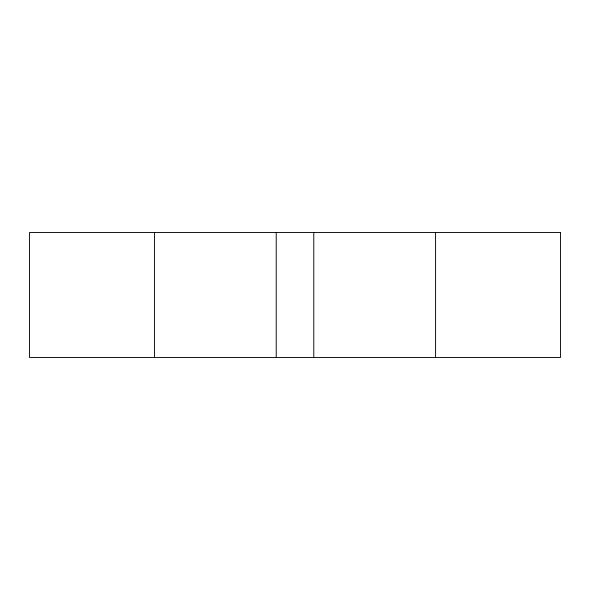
<?xml version="1.0" encoding="UTF-8"?>
<svg xmlns="http://www.w3.org/2000/svg" width="590" height="590" viewBox="0 0 590 590"><rect width="100%" height="100%" fill="white"/><g stroke="black" fill="none" stroke-linecap="round" stroke-linejoin="round"><path stroke-width="0.89" d="M435.575 232.526L435.575 357.474M313.777 232.534L313.777 357.474M276.223 232.534L276.223 357.474M154.44 232.526L154.44 357.474M560.5 232.526L29.5 232.526L29.5 357.474L560.5 357.474L560.5 232.526"/></g></svg>
